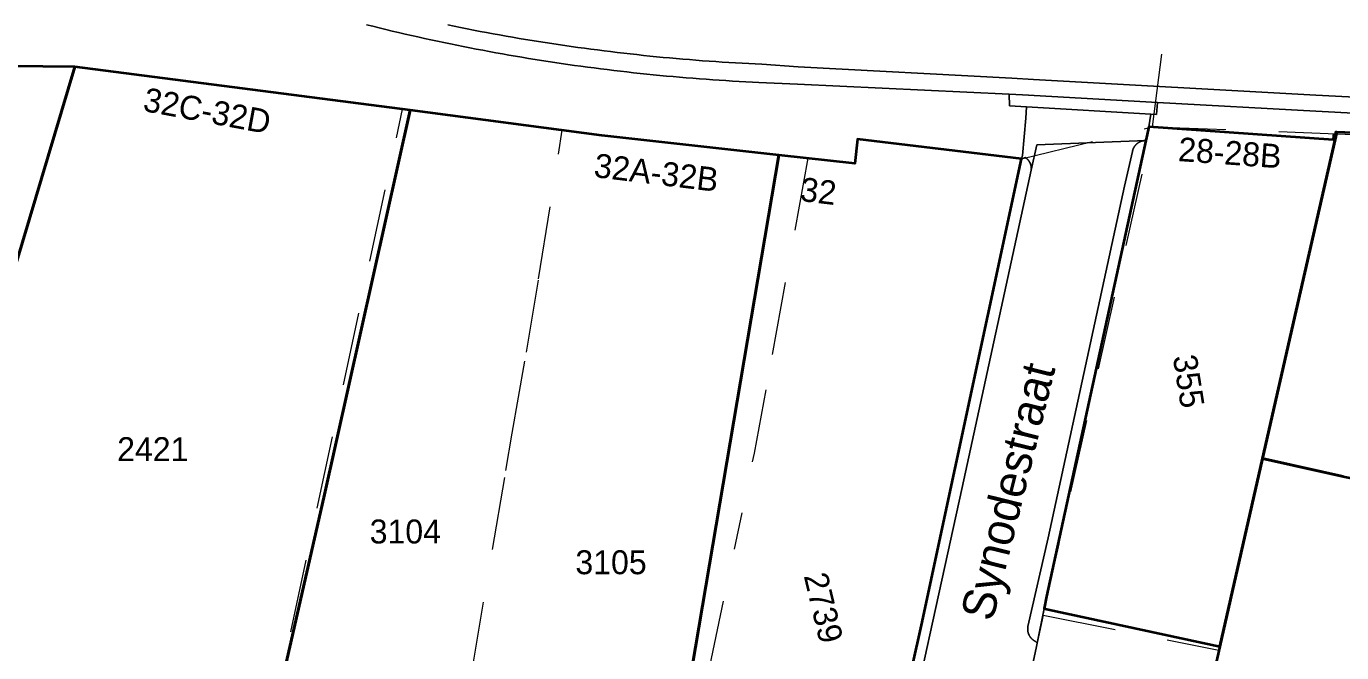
# Model space of a CAD drawing. Header units: metres. Extents: x 104718 to 105139, y 425172 to 425468.
# Drawn here: x 104932.29 to 104981.71, y 425362.57 to 425386.13 of the extents above; entities that cross this region are included whole.
import ezdxf
from ezdxf.enums import TextEntityAlignment as Align

# ---------------------------------------------------------------- set-up
doc = ezdxf.new("R2010")
doc.units = ezdxf.units.M
doc.header["$MEASUREMENT"] = 0
doc.linetypes.add('KG-PERCEEL-SO', pattern=[19, 5.5, -4, 5.5, -4])
for name, color, linetype, lineweight in [('B-XX-KG-GRENS_PERCEEL-G', 150, 'KG-PERCEEL-SO', 18), ('B-XX-KG-GRENS_PERCEEL-T', 150, 'KG-PERCEEL-SO', 18), ('B-XX-OG-BEBOUWING-G', 7, 'Continuous', 35), ('B-XX-OG-BEBOUWING_HUISNUMMER-T', 7, 'Continuous', 18), ('B-XX-OG-BEBOUWING_STRAATNAAM-T', 7, 'Continuous', 18), ('B-XX-OG-TERREIN_ERF-G', 7, 'Continuous', 18), ('B-XX-VH-OPENVERHARDING-G', 90, 'Continuous', 18), ('B-XX-VH-OPENVERHARDING_SIERBESTRATING-G', 90, 'Continuous', 18), ('B-XX-VH-OPENVERHARDING_STRAATBAKSTEEN-G', 90, 'Continuous', 18)]:
    doc.layers.add(name, color=color, linetype=linetype, lineweight=lineweight)

msp = doc.modelspace()

# ---------------------------------------------------------------- linework, layer by layer
at = {"layer": 'B-XX-KG-GRENS_PERCEEL-G', "ltscale": 0.5, "flags": 128}
for points in [[(104974.605, 425382.347), (104975.384, 425388.426)], [(104926.897, 425384.682), (104934.116, 425384.599)], [(104927.013, 425360.872), (104931.492, 425375.869), (104934.116, 425384.599)], [(104934.116, 425384.599), (104945.908, 425383.085), (104946.423, 425383.016)], [(104940.249, 425354.066), (104946.423, 425383.016)], [(104946.423, 425383.016), (104946.724, 425382.976)], [(104946.724, 425382.976), (104952.426, 425382.216)], [(104951.539, 425376.626), (104952.426, 425382.216)], [(104952.426, 425382.216), (104953.907, 425382.019), (104960.562, 425381.283)], [(104969.679, 425381.14), (104974.605, 425382.347)], [(104970.499, 425363.98), (104974.605, 425382.347)], [(104974.605, 425382.347), (104981.511, 425382.088)], [(104961.649, 425381.163), (104963.424, 425380.967), (104963.523, 425381.889), (104969.679, 425381.14)], [(104978.738, 425369.878), (104981.511, 425382.088)], [(104981.511, 425382.088), (104988.089, 425381.841)], [(104960.562, 425381.283), (104961.649, 425381.163)], [(104954.947, 425348.125), (104959.941, 425346.118), (104961.894, 425345.519), (104965.923, 425363.611), (104969.679, 425381.14)], [(104961.649, 425381.163), (104960.071, 425372.451)], [(104951.081, 425373.869), (104951.539, 425376.626)], [(104978.738, 425369.878), (104984.883, 425368.564), (104986.159, 425374.769), (104986.436, 425374.712)], [(104950.55, 425370.821), (104951.081, 425373.869)], [(104960.071, 425372.451), (104959.63, 425370.071), (104959.191, 425367.835)], [(104950.312, 425369.422), (104950.55, 425370.821)], [(104977.1, 425362.667), (104978.738, 425369.878)], [(104947.424, 425352.396), (104950.312, 425369.422)], [(104956.943, 425357.168), (104959.191, 425367.835)], [(104970.499, 425363.98), (104965.796, 425342.238), (104966.421, 425342.092), (104966.445, 425342.196), (104968.671, 425341.547), (104968.64, 425341.369), (104969.086, 425341.191), (104969.176, 425341.423), (104971.373, 425340.745), (104971.341, 425340.537), (104971.894, 425340.408), (104971.937, 425340.59), (104974.074, 425339.913), (104974.072, 425339.734), (104974.605, 425339.52), (104974.668, 425339.788), (104976.716, 425339.171), (104976.654, 425338.903), (104977.188, 425338.779), (104977.221, 425339.046), (104977.563, 425338.955)], [(104970.499, 425363.98), (104977.1, 425362.667)]]:
    msp.add_lwpolyline(points, dxfattribs=at)
at = {"layer": 'B-XX-OG-BEBOUWING-G', "ltscale": 0.5}
for points in [[(104923.489, 425371.884), (104923.116, 425370.459), (104921.213, 425370.657), (104919.187, 425364.174), (104926.43, 425361.118), (104927.013, 425360.872), (104929.164, 425368.057), (104934.116, 425384.599), (104926.897, 425384.682), (104924.293, 425374.794)], [(104927.013, 425360.872), (104940.211, 425354.086), (104943.462, 425368.401), (104946.714, 425382.977), (104934.116, 425384.599), (104929.164, 425368.057)], [(104960.562, 425381.283), (104953.907, 425382.019), (104946.714, 425382.977), (104943.462, 425368.401), (104940.211, 425354.086), (104940.572, 425353.9), (104954.947, 425348.125)], [(104981.525, 425382.149), (104981.48, 425382.151), (104981.47, 425382.033), (104981.407, 425382.037), (104981.395, 425381.854), (104974.463, 425382.344), (104974.352, 425381.833), (104970.623, 425364.687), (104970.53, 425364.234), (104970.686, 425364.2), (104977.13, 425362.8), (104978.738, 425369.879), (104980.002, 425375.444)], [(104960.562, 425381.283), (104954.947, 425348.125), (104959.941, 425346.118), (104961.894, 425345.519), (104965.923, 425363.611), (104969.679, 425381.14), (104963.523, 425381.889), (104963.424, 425380.967)], [(104986.044, 425374.21), (104986.159, 425374.769), (104986.288, 425374.742), (104987.894, 425381.882), (104981.525, 425382.149), (104980.002, 425375.444), (104978.738, 425369.879), (104980.978, 425369.371), (104981.763, 425369.193), (104984.883, 425368.564)]]:
    msp.add_lwpolyline(points, close=True, dxfattribs=at)
msp.add_lwpolyline([(104981.763, 425369.193), (104980.978, 425369.371), (104978.738, 425369.879), (104977.13, 425362.8), (104976.33, 425359.274)], dxfattribs=at)
at = {"layer": 'B-XX-OG-TERREIN_ERF-G', "ltscale": 0.5}
msp.add_lwpolyline([(104977.13, 425362.8), (104970.686, 425364.2), (104970.53, 425364.234), (104970.273, 425362.932), (104970.244, 425362.798), (104969.826, 425360.854), (104969.811, 425360.783), (104969.763, 425360.563), (104969.892, 425360.538), (104976.33, 425359.274)], close=True, dxfattribs=at)
at = {"layer": 'B-XX-VH-OPENVERHARDING-G', "ltscale": 0.5}
for points in [[(104926.897, 425384.682), (104934.116, 425384.599), (104946.714, 425382.977), (104953.907, 425382.019), (104960.562, 425381.283), (104963.424, 425380.967), (104963.523, 425381.889), (104969.679, 425381.14), (104969.722, 425381.275), (104969.839, 425382.678), (104969.867, 425383.1), (104969.228, 425383.137), (104969.214, 425383.578), (104961.262, 425383.954), (104959.817, 425384.019), (104959.817, 425384.019), (104959.568, 425384.031), (104959.32, 425384.043), (104959.071, 425384.056), (104958.823, 425384.07), (104958.574, 425384.085), (104958.326, 425384.101), (104958.078, 425384.118), (104957.829, 425384.135), (104957.581, 425384.154), (104957.333, 425384.173), (104957.085, 425384.193), (104956.837, 425384.214), (104956.589, 425384.235), (104956.341, 425384.258), (104956.093, 425384.281), (104955.845, 425384.305), (104955.598, 425384.33), (104955.35, 425384.356), (104955.103, 425384.383), (104954.855, 425384.41), (104954.608, 425384.438), (104954.361, 425384.468), (104954.114, 425384.498), (104953.867, 425384.528), (104953.62, 425384.56), (104953.373, 425384.592), (104953.126, 425384.626), (104952.88, 425384.66), (104952.633, 425384.695), (104952.387, 425384.731), (104952.141, 425384.767), (104951.895, 425384.805), (104951.649, 425384.843), (104951.403, 425384.882), (104951.157, 425384.922), (104950.912, 425384.963), (104950.666, 425385.005), (104950.421, 425385.047), (104950.176, 425385.09), (104949.931, 425385.134), (104949.686, 425385.179), (104949.442, 425385.225), (104949.197, 425385.271), (104948.953, 425385.319), (104948.708, 425385.367), (104948.464, 425385.416), (104948.221, 425385.466), (104947.977, 425385.517), (104947.733, 425385.568), (104947.49, 425385.62), (104947.247, 425385.673), (104947.004, 425385.727), (104946.761, 425385.782), (104946.518, 425385.838), (104946.276, 425385.894), (104946.034, 425385.951), (104945.792, 425386.009), (104945.55, 425386.068), (104945.308, 425386.128), (104945.067, 425386.188)], [(104969.826, 425360.854), (104970.244, 425362.798), (104970.273, 425362.932), (104970.195, 425362.998), (104970.195, 425362.998), (104970.189, 425363.001), (104970.183, 425363.004), (104970.177, 425363.008), (104970.172, 425363.011), (104970.166, 425363.014), (104970.16, 425363.018), (104970.154, 425363.021), (104970.149, 425363.025), (104970.143, 425363.029), (104970.138, 425363.032), (104970.132, 425363.036), (104970.127, 425363.04), (104970.121, 425363.044), (104970.116, 425363.048), (104970.111, 425363.052), (104970.106, 425363.056), (104970.1, 425363.061), (104970.095, 425363.065), (104970.09, 425363.069), (104970.085, 425363.074), (104970.08, 425363.078), (104970.075, 425363.083), (104970.071, 425363.087), (104970.066, 425363.092), (104970.061, 425363.097), (104970.057, 425363.102), (104970.052, 425363.107), (104970.047, 425363.111), (104970.043, 425363.116), (104970.039, 425363.121), (104970.034, 425363.127), (104970.03, 425363.132), (104970.026, 425363.137), (104970.022, 425363.142), (104970.018, 425363.148), (104970.014, 425363.153), (104970.01, 425363.158), (104970.006, 425363.164), (104970.002, 425363.169), (104969.998, 425363.175), (104969.995, 425363.18), (104969.991, 425363.186), (104969.988, 425363.192), (104969.984, 425363.198), (104969.981, 425363.203), (104969.978, 425363.209), (104969.974, 425363.215), (104969.971, 425363.221), (104969.968, 425363.227), (104969.965, 425363.233), (104969.962, 425363.239), (104969.96, 425363.245), (104969.957, 425363.251), (104969.954, 425363.257), (104969.952, 425363.263), (104969.949, 425363.27), (104969.947, 425363.276), (104969.944, 425363.282), (104969.942, 425363.288), (104969.94, 425363.295), (104969.938, 425363.301), (104969.936, 425363.307), (104969.934, 425363.314), (104969.932, 425363.32), (104969.93, 425363.327), (104969.929, 425363.333), (104969.927, 425363.34), (104969.926, 425363.346), (104969.924, 425363.353), (104969.923, 425363.359), (104969.922, 425363.366), (104969.92, 425363.372), (104969.919, 425363.379), (104969.918, 425363.386), (104969.917, 425363.392), (104969.917, 425363.399), (104969.916, 425363.406), (104969.915, 425363.412), (104969.915, 425363.419), (104969.914, 425363.425), (104969.914, 425363.432), (104969.913, 425363.439), (104969.913, 425363.446), (104969.913, 425363.452), (104969.913, 425363.459), (104969.913, 425363.466), (104969.913, 425363.472), (104969.913, 425363.479), (104969.914, 425363.486), (104969.914, 425363.492), (104969.914, 425363.499), (104969.915, 425363.506), (104969.915, 425363.512), (104969.916, 425363.519), (104969.917, 425363.526), (104969.918, 425363.532), (104969.919, 425363.539), (104969.92, 425363.545), (104969.921, 425363.552), (104969.921, 425363.552), (104970.68, 425366.895), (104973.55, 425380.111), (104973.847, 425381.418), (104973.847, 425381.418), (104973.848, 425381.424), (104973.85, 425381.431), (104973.851, 425381.437), (104973.852, 425381.444), (104973.854, 425381.45), (104973.856, 425381.456), (104973.857, 425381.462), (104973.859, 425381.469), (104973.861, 425381.475), (104973.863, 425381.481), (104973.865, 425381.487), (104973.867, 425381.494), (104973.869, 425381.5), (104973.871, 425381.506), (104973.874, 425381.512), (104973.876, 425381.518), (104973.879, 425381.524), (104973.881, 425381.53), (104973.884, 425381.536), (104973.887, 425381.542), (104973.89, 425381.548), (104973.892, 425381.554), (104973.895, 425381.559), (104973.898, 425381.565), (104973.902, 425381.571), (104973.905, 425381.576), (104973.908, 425381.582), (104973.911, 425381.588), (104973.915, 425381.593), (104973.918, 425381.599), (104973.922, 425381.604), (104973.925, 425381.61), (104973.929, 425381.615), (104973.933, 425381.62), (104973.937, 425381.626), (104973.941, 425381.631), (104973.945, 425381.636), (104973.949, 425381.641), (104973.953, 425381.646), (104973.957, 425381.651), (104973.961, 425381.656), (104973.965, 425381.661), (104973.97, 425381.666), (104973.974, 425381.671), (104973.979, 425381.676), (104973.983, 425381.68), (104973.988, 425381.685), (104973.992, 425381.689), (104973.997, 425381.694), (104974.002, 425381.698), (104974.007, 425381.703), (104974.012, 425381.707), (104974.017, 425381.711), (104974.022, 425381.715), (104974.027, 425381.72), (104974.032, 425381.724), (104974.037, 425381.728), (104974.042, 425381.732), (104974.047, 425381.735), (104974.053, 425381.739), (104974.058, 425381.743), (104974.063, 425381.747), (104974.069, 425381.75), (104974.074, 425381.754), (104974.08, 425381.757), (104974.085, 425381.76), (104974.091, 425381.764), (104974.097, 425381.767), (104974.102, 425381.77), (104974.108, 425381.773), (104974.114, 425381.776), (104974.12, 425381.779), (104974.126, 425381.782), (104974.132, 425381.785), (104974.138, 425381.787), (104974.144, 425381.79), (104974.15, 425381.793), (104974.156, 425381.795), (104974.162, 425381.797), (104974.168, 425381.8), (104974.174, 425381.802), (104974.18, 425381.804), (104974.186, 425381.806), (104974.192, 425381.808), (104974.199, 425381.81), (104974.205, 425381.812), (104974.211, 425381.814), (104974.218, 425381.815), (104974.224, 425381.817), (104974.23, 425381.818), (104974.237, 425381.82), (104974.243, 425381.821), (104974.249, 425381.822), (104974.256, 425381.823), (104974.262, 425381.825), (104974.269, 425381.826), (104974.275, 425381.826), (104974.282, 425381.827), (104974.288, 425381.828), (104974.288, 425381.828), (104974.352, 425381.833), (104970.262, 425381.675), (104970.046, 425380.721), (104967.447, 425368.777), (104962.419, 425345.812)], [(104962.419, 425345.812), (104967.447, 425368.777), (104970.046, 425380.721), (104970.046, 425380.721), (104970.047, 425380.727), (104970.047, 425380.732), (104970.048, 425380.738), (104970.048, 425380.743), (104970.049, 425380.749), (104970.049, 425380.754), (104970.049, 425380.76), (104970.049, 425380.766), (104970.05, 425380.771), (104970.05, 425380.777), (104970.05, 425380.782), (104970.05, 425380.788), (104970.049, 425380.793), (104970.049, 425380.799), (104970.049, 425380.805), (104970.049, 425380.81), (104970.048, 425380.816), (104970.048, 425380.821), (104970.047, 425380.827), (104970.047, 425380.832), (104970.046, 425380.838), (104970.045, 425380.843), (104970.045, 425380.849), (104970.044, 425380.855), (104970.043, 425380.86), (104970.042, 425380.866), (104970.041, 425380.871), (104970.04, 425380.876), (104970.039, 425380.882), (104970.038, 425380.887), (104970.036, 425380.893), (104970.035, 425380.898), (104970.034, 425380.904), (104970.032, 425380.909), (104970.031, 425380.914), (104970.029, 425380.92), (104970.027, 425380.925), (104970.026, 425380.93), (104970.024, 425380.936), (104970.022, 425380.941), (104970.02, 425380.946), (104970.018, 425380.952), (104970.016, 425380.957), (104970.014, 425380.962), (104970.012, 425380.967), (104970.01, 425380.972), (104970.008, 425380.977), (104970.005, 425380.982), (104970.003, 425380.987), (104970.001, 425380.993), (104969.998, 425380.998), (104969.996, 425381.003), (104969.993, 425381.007), (104969.991, 425381.012), (104969.988, 425381.017), (104969.985, 425381.022), (104969.982, 425381.027), (104969.979, 425381.032), (104969.976, 425381.036), (104969.973, 425381.041), (104969.97, 425381.046), (104969.967, 425381.051), (104969.964, 425381.055), (104969.961, 425381.06), (104969.958, 425381.064), (104969.955, 425381.069), (104969.951, 425381.073), (104969.948, 425381.078), (104969.944, 425381.082), (104969.941, 425381.086), (104969.937, 425381.091), (104969.934, 425381.095), (104969.93, 425381.099), (104969.926, 425381.103), (104969.923, 425381.108), (104969.919, 425381.112), (104969.915, 425381.116), (104969.911, 425381.12), (104969.907, 425381.124), (104969.903, 425381.128), (104969.899, 425381.132), (104969.895, 425381.135), (104969.891, 425381.139), (104969.887, 425381.143), (104969.883, 425381.147), (104969.879, 425381.15), (104969.874, 425381.154), (104969.87, 425381.157), (104969.866, 425381.161), (104969.861, 425381.164), (104969.857, 425381.168), (104969.852, 425381.171), (104969.848, 425381.174), (104969.843, 425381.178), (104969.839, 425381.181), (104969.834, 425381.184), (104969.829, 425381.187), (104969.825, 425381.19), (104969.82, 425381.193), (104969.82, 425381.193), (104969.679, 425381.14), (104965.923, 425363.611), (104961.894, 425345.519)]]:
    msp.add_lwpolyline(points, dxfattribs=at)
for points in [[(104974.794, 425383.267), (104969.716, 425383.547), (104969.214, 425383.578), (104969.228, 425383.137), (104969.867, 425383.1), (104974.543, 425382.826), (104974.758, 425382.813)], [(104974.352, 425381.833), (104974.288, 425381.828), (104974.288, 425381.828), (104974.282, 425381.827), (104974.275, 425381.826), (104974.269, 425381.826), (104974.262, 425381.825), (104974.256, 425381.823), (104974.249, 425381.822), (104974.243, 425381.821), (104974.237, 425381.82), (104974.23, 425381.818), (104974.224, 425381.817), (104974.218, 425381.815), (104974.211, 425381.814), (104974.205, 425381.812), (104974.199, 425381.81), (104974.192, 425381.808), (104974.186, 425381.806), (104974.18, 425381.804), (104974.174, 425381.802), (104974.168, 425381.8), (104974.162, 425381.797), (104974.156, 425381.795), (104974.15, 425381.793), (104974.144, 425381.79), (104974.138, 425381.787), (104974.132, 425381.785), (104974.126, 425381.782), (104974.12, 425381.779), (104974.114, 425381.776), (104974.108, 425381.773), (104974.102, 425381.77), (104974.097, 425381.767), (104974.091, 425381.764), (104974.085, 425381.76), (104974.08, 425381.757), (104974.074, 425381.754), (104974.069, 425381.75), (104974.063, 425381.747), (104974.058, 425381.743), (104974.053, 425381.739), (104974.047, 425381.735), (104974.042, 425381.732), (104974.037, 425381.728), (104974.032, 425381.724), (104974.027, 425381.72), (104974.022, 425381.715), (104974.017, 425381.711), (104974.012, 425381.707), (104974.007, 425381.703), (104974.002, 425381.698), (104973.997, 425381.694), (104973.992, 425381.689), (104973.988, 425381.685), (104973.983, 425381.68), (104973.979, 425381.676), (104973.974, 425381.671), (104973.97, 425381.666), (104973.965, 425381.661), (104973.961, 425381.656), (104973.957, 425381.651), (104973.953, 425381.646), (104973.949, 425381.641), (104973.945, 425381.636), (104973.941, 425381.631), (104973.937, 425381.626), (104973.933, 425381.62), (104973.929, 425381.615), (104973.925, 425381.61), (104973.922, 425381.604), (104973.918, 425381.599), (104973.915, 425381.593), (104973.911, 425381.588), (104973.908, 425381.582), (104973.905, 425381.576), (104973.902, 425381.571), (104973.898, 425381.565), (104973.895, 425381.559), (104973.892, 425381.554), (104973.89, 425381.548), (104973.887, 425381.542), (104973.884, 425381.536), (104973.881, 425381.53), (104973.879, 425381.524), (104973.876, 425381.518), (104973.874, 425381.512), (104973.871, 425381.506), (104973.869, 425381.5), (104973.867, 425381.494), (104973.865, 425381.487), (104973.863, 425381.481), (104973.861, 425381.475), (104973.859, 425381.469), (104973.857, 425381.462), (104973.856, 425381.456), (104973.854, 425381.45), (104973.852, 425381.444), (104973.851, 425381.437), (104973.85, 425381.431), (104973.848, 425381.424), (104973.847, 425381.418), (104973.847, 425381.418), (104973.55, 425380.111), (104970.68, 425366.895), (104969.921, 425363.552), (104969.921, 425363.552), (104969.92, 425363.545), (104969.919, 425363.539), (104969.918, 425363.532), (104969.917, 425363.526), (104969.916, 425363.519), (104969.915, 425363.512), (104969.915, 425363.506), (104969.914, 425363.499), (104969.914, 425363.492), (104969.914, 425363.486), (104969.913, 425363.479), (104969.913, 425363.472), (104969.913, 425363.466), (104969.913, 425363.459), (104969.913, 425363.452), (104969.913, 425363.446), (104969.913, 425363.439), (104969.914, 425363.432), (104969.914, 425363.425), (104969.915, 425363.419), (104969.915, 425363.412), (104969.916, 425363.406), (104969.917, 425363.399), (104969.917, 425363.392), (104969.918, 425363.386), (104969.919, 425363.379), (104969.92, 425363.372), (104969.922, 425363.366), (104969.923, 425363.359), (104969.924, 425363.353), (104969.926, 425363.346), (104969.927, 425363.34), (104969.929, 425363.333), (104969.93, 425363.327), (104969.932, 425363.32), (104969.934, 425363.314), (104969.936, 425363.307), (104969.938, 425363.301), (104969.94, 425363.295), (104969.942, 425363.288), (104969.944, 425363.282), (104969.947, 425363.276), (104969.949, 425363.27), (104969.952, 425363.263), (104969.954, 425363.257), (104969.957, 425363.251), (104969.96, 425363.245), (104969.962, 425363.239), (104969.965, 425363.233), (104969.968, 425363.227), (104969.971, 425363.221), (104969.974, 425363.215), (104969.978, 425363.209), (104969.981, 425363.203), (104969.984, 425363.198), (104969.988, 425363.192), (104969.991, 425363.186), (104969.995, 425363.18), (104969.998, 425363.175), (104970.002, 425363.169), (104970.006, 425363.164), (104970.01, 425363.158), (104970.014, 425363.153), (104970.018, 425363.148), (104970.022, 425363.142), (104970.026, 425363.137), (104970.03, 425363.132), (104970.034, 425363.127), (104970.039, 425363.121), (104970.043, 425363.116), (104970.047, 425363.111), (104970.052, 425363.107), (104970.057, 425363.102), (104970.061, 425363.097), (104970.066, 425363.092), (104970.071, 425363.087), (104970.075, 425363.083), (104970.08, 425363.078), (104970.085, 425363.074), (104970.09, 425363.069), (104970.095, 425363.065), (104970.1, 425363.061), (104970.106, 425363.056), (104970.111, 425363.052), (104970.116, 425363.048), (104970.121, 425363.044), (104970.127, 425363.04), (104970.132, 425363.036), (104970.138, 425363.032), (104970.143, 425363.029), (104970.149, 425363.025), (104970.154, 425363.021), (104970.16, 425363.018), (104970.166, 425363.014), (104970.172, 425363.011), (104970.177, 425363.008), (104970.183, 425363.004), (104970.189, 425363.001), (104970.195, 425362.998), (104970.195, 425362.998), (104970.273, 425362.932), (104970.53, 425364.234), (104970.623, 425364.687)]]:
    msp.add_lwpolyline(points, close=True, dxfattribs=at)
at = {"layer": 'B-XX-VH-OPENVERHARDING_SIERBESTRATING-G', "ltscale": 0.5}
msp.add_lwpolyline([(104948.122, 425386.179), (104948.365, 425386.129), (104948.608, 425386.08), (104948.852, 425386.032), (104949.095, 425385.984), (104949.339, 425385.938), (104949.583, 425385.892), (104949.827, 425385.847), (104950.071, 425385.803), (104950.315, 425385.759), (104950.56, 425385.717), (104950.804, 425385.675), (104951.049, 425385.634), (104951.294, 425385.594), (104951.539, 425385.554), (104951.784, 425385.516), (104952.029, 425385.478), (104952.274, 425385.441), (104952.52, 425385.405), (104952.765, 425385.37), (104953.011, 425385.335), (104953.257, 425385.302), (104953.503, 425385.269), (104953.749, 425385.237), (104953.995, 425385.206), (104954.241, 425385.175), (104954.487, 425385.146), (104954.734, 425385.117), (104954.98, 425385.089), (104955.227, 425385.062), (104955.474, 425385.035), (104955.72, 425385.01), (104955.967, 425384.985), (104956.214, 425384.961), (104956.461, 425384.938), (104956.708, 425384.916), (104956.955, 425384.895), (104957.203, 425384.874), (104957.45, 425384.854), (104957.697, 425384.835), (104957.945, 425384.817), (104958.192, 425384.8), (104958.44, 425384.783), (104958.687, 425384.767), (104958.935, 425384.752), (104959.183, 425384.738), (104959.43, 425384.725), (104959.678, 425384.713), (104959.926, 425384.701), (104959.926, 425384.701), (104961.294, 425384.598), (104969.313, 425384.175), (104970.132, 425384.127), (104980.744, 425383.532), (104987.355, 425383.195)], dxfattribs=at)
at = {"layer": 'B-XX-VH-OPENVERHARDING_STRAATBAKSTEEN-G', "ltscale": 0.5}
for points in [[(104945.067, 425386.188), (104945.308, 425386.128), (104945.55, 425386.068), (104945.792, 425386.009), (104946.034, 425385.951), (104946.276, 425385.894), (104946.518, 425385.838), (104946.761, 425385.782), (104947.004, 425385.727), (104947.247, 425385.673), (104947.49, 425385.62), (104947.733, 425385.568), (104947.977, 425385.517), (104948.221, 425385.466), (104948.464, 425385.416), (104948.708, 425385.367), (104948.953, 425385.319), (104949.197, 425385.271), (104949.442, 425385.225), (104949.686, 425385.179), (104949.931, 425385.134), (104950.176, 425385.09), (104950.421, 425385.047), (104950.666, 425385.005), (104950.912, 425384.963), (104951.157, 425384.922), (104951.403, 425384.882), (104951.649, 425384.843), (104951.895, 425384.805), (104952.141, 425384.767), (104952.387, 425384.731), (104952.633, 425384.695), (104952.88, 425384.66), (104953.126, 425384.626), (104953.373, 425384.592), (104953.62, 425384.56), (104953.867, 425384.528), (104954.114, 425384.498), (104954.361, 425384.468), (104954.608, 425384.438), (104954.855, 425384.41), (104955.103, 425384.383), (104955.35, 425384.356), (104955.598, 425384.33), (104955.845, 425384.305), (104956.093, 425384.281), (104956.341, 425384.258), (104956.589, 425384.235), (104956.837, 425384.214), (104957.085, 425384.193), (104957.333, 425384.173), (104957.581, 425384.154), (104957.829, 425384.135), (104958.078, 425384.118), (104958.326, 425384.101), (104958.574, 425384.085), (104958.823, 425384.07), (104959.071, 425384.056), (104959.32, 425384.043), (104959.568, 425384.031), (104959.817, 425384.019), (104959.817, 425384.019), (104961.262, 425383.954), (104969.214, 425383.578), (104969.716, 425383.547), (104974.794, 425383.267), (104980.738, 425382.939), (104987.347, 425382.581)], [(104987.355, 425383.195), (104980.744, 425383.532), (104970.132, 425384.127), (104969.313, 425384.175), (104961.294, 425384.598), (104959.926, 425384.701), (104959.926, 425384.701), (104959.678, 425384.713), (104959.43, 425384.725), (104959.183, 425384.738), (104958.935, 425384.752), (104958.687, 425384.767), (104958.44, 425384.783), (104958.192, 425384.8), (104957.945, 425384.817), (104957.697, 425384.835), (104957.45, 425384.854), (104957.203, 425384.874), (104956.955, 425384.895), (104956.708, 425384.916), (104956.461, 425384.938), (104956.214, 425384.961), (104955.967, 425384.985), (104955.72, 425385.01), (104955.474, 425385.035), (104955.227, 425385.062), (104954.98, 425385.089), (104954.734, 425385.117), (104954.487, 425385.146), (104954.241, 425385.175), (104953.995, 425385.206), (104953.749, 425385.237), (104953.503, 425385.269), (104953.257, 425385.302), (104953.011, 425385.335), (104952.765, 425385.37), (104952.52, 425385.405), (104952.274, 425385.441), (104952.029, 425385.478), (104951.784, 425385.516), (104951.539, 425385.554), (104951.294, 425385.594), (104951.049, 425385.634), (104950.804, 425385.675), (104950.56, 425385.717), (104950.315, 425385.759), (104950.071, 425385.803), (104949.827, 425385.847), (104949.583, 425385.892), (104949.339, 425385.938), (104949.095, 425385.984), (104948.852, 425386.032), (104948.608, 425386.08), (104948.365, 425386.129), (104948.122, 425386.179)], [(104987.347, 425382.581), (104980.738, 425382.939), (104974.794, 425383.267), (104974.758, 425382.813), (104974.543, 425382.826), (104974.463, 425382.344), (104981.395, 425381.854), (104981.407, 425382.037), (104981.47, 425382.033), (104981.48, 425382.151), (104981.525, 425382.149), (104987.894, 425381.882)]]:
    msp.add_lwpolyline(points, dxfattribs=at)
msp.add_lwpolyline([(104969.679, 425381.14), (104969.82, 425381.193), (104969.82, 425381.193), (104969.825, 425381.19), (104969.829, 425381.187), (104969.834, 425381.184), (104969.839, 425381.181), (104969.843, 425381.178), (104969.848, 425381.174), (104969.852, 425381.171), (104969.857, 425381.168), (104969.861, 425381.164), (104969.866, 425381.161), (104969.87, 425381.157), (104969.874, 425381.154), (104969.879, 425381.15), (104969.883, 425381.147), (104969.887, 425381.143), (104969.891, 425381.139), (104969.895, 425381.135), (104969.899, 425381.132), (104969.903, 425381.128), (104969.907, 425381.124), (104969.911, 425381.12), (104969.915, 425381.116), (104969.919, 425381.112), (104969.923, 425381.108), (104969.926, 425381.103), (104969.93, 425381.099), (104969.934, 425381.095), (104969.937, 425381.091), (104969.941, 425381.086), (104969.944, 425381.082), (104969.948, 425381.078), (104969.951, 425381.073), (104969.955, 425381.069), (104969.958, 425381.064), (104969.961, 425381.06), (104969.964, 425381.055), (104969.967, 425381.051), (104969.97, 425381.046), (104969.973, 425381.041), (104969.976, 425381.036), (104969.979, 425381.032), (104969.982, 425381.027), (104969.985, 425381.022), (104969.988, 425381.017), (104969.991, 425381.012), (104969.993, 425381.007), (104969.996, 425381.003), (104969.998, 425380.998), (104970.001, 425380.993), (104970.003, 425380.987), (104970.005, 425380.982), (104970.008, 425380.977), (104970.01, 425380.972), (104970.012, 425380.967), (104970.014, 425380.962), (104970.016, 425380.957), (104970.018, 425380.952), (104970.02, 425380.946), (104970.022, 425380.941), (104970.024, 425380.936), (104970.026, 425380.93), (104970.027, 425380.925), (104970.029, 425380.92), (104970.031, 425380.914), (104970.032, 425380.909), (104970.034, 425380.904), (104970.035, 425380.898), (104970.036, 425380.893), (104970.038, 425380.887), (104970.039, 425380.882), (104970.04, 425380.876), (104970.041, 425380.871), (104970.042, 425380.866), (104970.043, 425380.86), (104970.044, 425380.855), (104970.045, 425380.849), (104970.045, 425380.843), (104970.046, 425380.838), (104970.047, 425380.832), (104970.047, 425380.827), (104970.048, 425380.821), (104970.048, 425380.816), (104970.049, 425380.81), (104970.049, 425380.805), (104970.049, 425380.799), (104970.049, 425380.793), (104970.05, 425380.788), (104970.05, 425380.782), (104970.05, 425380.777), (104970.05, 425380.771), (104970.049, 425380.766), (104970.049, 425380.76), (104970.049, 425380.754), (104970.049, 425380.749), (104970.048, 425380.743), (104970.048, 425380.738), (104970.047, 425380.732), (104970.047, 425380.727), (104970.046, 425380.721), (104970.046, 425380.721), (104970.262, 425381.675), (104974.352, 425381.833), (104974.463, 425382.344), (104974.543, 425382.826), (104969.867, 425383.1), (104969.839, 425382.678), (104969.722, 425381.275)], close=True, dxfattribs=at)

# ---------------------------------------------------------------- texts
at = {"layer": 'B-XX-KG-GRENS_PERCEEL-T'}
for s, rotation, p in [('355', 279, (104975.964, 425372.782)), ('2739', 283.4, (104962.243, 425364.265))]:
    msp.add_text(s, height=0.9, rotation=rotation, dxfattribs=at).set_placement(p, align=Align.MIDDLE_CENTER)
for s, p in [('2421', (104937.042, 425370.224)), ('3104', (104946.53, 425367.128)), ('3105', (104954.258, 425365.971))]:
    msp.add_text(s, height=0.9, dxfattribs=at).set_placement(p, align=Align.MIDDLE_CENTER)
at = {"layer": 'B-XX-OG-BEBOUWING_HUISNUMMER-T'}
for s, rotation, p in [('32C-32D', 349.5, (104939.088, 425382.953)), ('28-28B', 355.9, (104977.511, 425381.372)), ('32A-32B', 353.1, (104955.963, 425380.627)), ('32', 353.1, (104962.052, 425379.93))]:
    msp.add_text(s, height=0.9, rotation=rotation, dxfattribs=at).set_placement(p, align=Align.MIDDLE_CENTER)
at = {"layer": 'B-XX-OG-BEBOUWING_STRAATNAAM-T'}
msp.add_text('Synodestraat', height=1.25, rotation=76.1, dxfattribs=at).set_placement((104969.168, 425368.636), align=Align.MIDDLE_CENTER)

doc.saveas('drawing.dxf')
